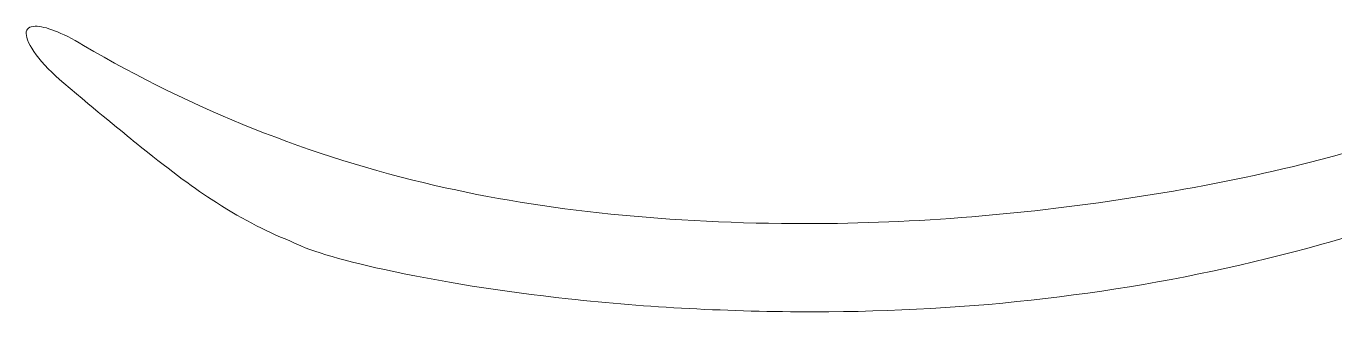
# Model space of a CAD drawing. Extents: x 752 to 1087, y 357 to 811.
# Drawn here: x 908.2394 to 908.3283, y 360.089 to 360.1084 of the extents above; entities that cross this region are included whole.
import ezdxf

# ---------------------------------------------------------------- set-up
doc = ezdxf.new("R2010")
doc.units = 0
doc.header["$MEASUREMENT"] = 0
doc.layers.get('0').update_dxf_attribs({"linetype": 'CONTINUOUS', "lineweight": 30})
doc.layers.add('Dim', color=142, linetype='CONTINUOUS', lineweight=0)
doc.layers.add('UG-Khartosha', color=11, linetype='CONTINUOUS', lineweight=20)

# ---------------------------------------------------------------- blocks, each defined once
blk = doc.blocks.new('fghty')
at = {"layer": 'UG-Khartosha'}
for points, knots in [([(-278.07402, -82.31829), (-278.07593, -82.31573), (-278.07686, -82.31367), (-278.07686, -82.31223), (-278.07686, -82.31223), (-278.07686, -82.31088), (-278.07602, -82.31018), (-278.0743, -82.31018), (-278.0743, -82.31018), (-278.07281, -82.31018), (-278.07099, -82.3106), (-278.06875, -82.31148)], [0.3928571, 0.3928571, 0.3928571, 0.3928571, 0.4285714, 0.4285714, 0.4285714, 0.4285714, 0.4642857, 0.4642857, 0.4642857, 0.4642857, 0.5, 0.5, 0.5, 0.5]), ([(-277.96025, -82.35553), (-277.9287, -82.3628), (-277.89328, -82.36643), (-277.85403, -82.36643), (-277.85403, -82.36643), (-277.82318, -82.36643), (-277.79135, -82.36383), (-277.75853, -82.35865)], [0.57142857, 0.57142857, 0.57142857, 0.57142857, 0.60714286, 0.60714286, 0.60714286, 0.60714287, 0.64285714, 0.64285714, 0.64285714, 0.64285714]), ([(-277.72269, -82.37641), (-277.76399, -82.38652), (-277.8071, -82.39156), (-277.85198, -82.39156), (-277.85198, -82.39156), (-277.87612, -82.39156), (-277.89952, -82.39034), (-277.92217, -82.38787)], [0.10714286, 0.10714286, 0.10714286, 0.10714286, 0.14285714, 0.14285714, 0.14285714, 0.14285715, 0.17857143, 0.17857143, 0.17857143, 0.17857143])]:
    blk.add_open_spline(points, degree=3, knots=knots, dxfattribs=at)
for points in [[(-278.06875, -82.31148), (-278.06652, -82.31232), (-278.06377, -82.31372), (-278.0605, -82.31563)], [(-278.0605, -82.31563), (-278.02918, -82.33404), (-277.99577, -82.34733), (-277.96025, -82.35553)], [(-278.0661, -82.32645), (-278.06945, -82.3236), (-278.07211, -82.3209), (-278.07402, -82.31829)], [(-278.04545, -82.34351), (-278.04936, -82.34038), (-278.05626, -82.3347), (-278.0661, -82.32645)], [(-277.75853, -82.35865), (-277.72572, -82.35348), (-277.69776, -82.34653), (-277.6746, -82.33791)], [(-277.63595, -82.33912), (-277.65246, -82.35385), (-277.68135, -82.3663), (-277.72269, -82.37641)], [(-278.02406, -82.35949), (-278.0297, -82.35581), (-278.03683, -82.35049), (-278.04545, -82.34351)], [(-278.00164, -82.37133), (-278.00863, -82.36863), (-278.01613, -82.36466), (-278.02406, -82.35949)], [(-277.97461, -82.37953), (-277.98789, -82.37664), (-277.99688, -82.37389), (-278.00164, -82.37133)], [(-277.92217, -82.38787), (-277.94119, -82.38578), (-277.95867, -82.38298), (-277.97461, -82.37953)]]:
    blk.add_open_spline(points, degree=3, dxfattribs=at)
blk = doc.blocks.new('UG-DAMANHOUR-LABS-BORD')
at = {"layer": 'Dim', "linetype": 'Continuous', "xscale": 0.952857142857144, "yscale": 0.952857142857144, "zscale": 0.952857142857144}
blk.add_blockref('fghty', (255.64226, 89.70168), dxfattribs=at)

msp = doc.modelspace()

# ---------------------------------------------------------------- block references
at = {"xscale": 0.25, "yscale": 0.25, "zscale": 0.25}
msp.add_blockref('UG-DAMANHOUR-LABS-BORD', (910.570676, 357.290399), dxfattribs=at)

doc.saveas('drawing.dxf')
